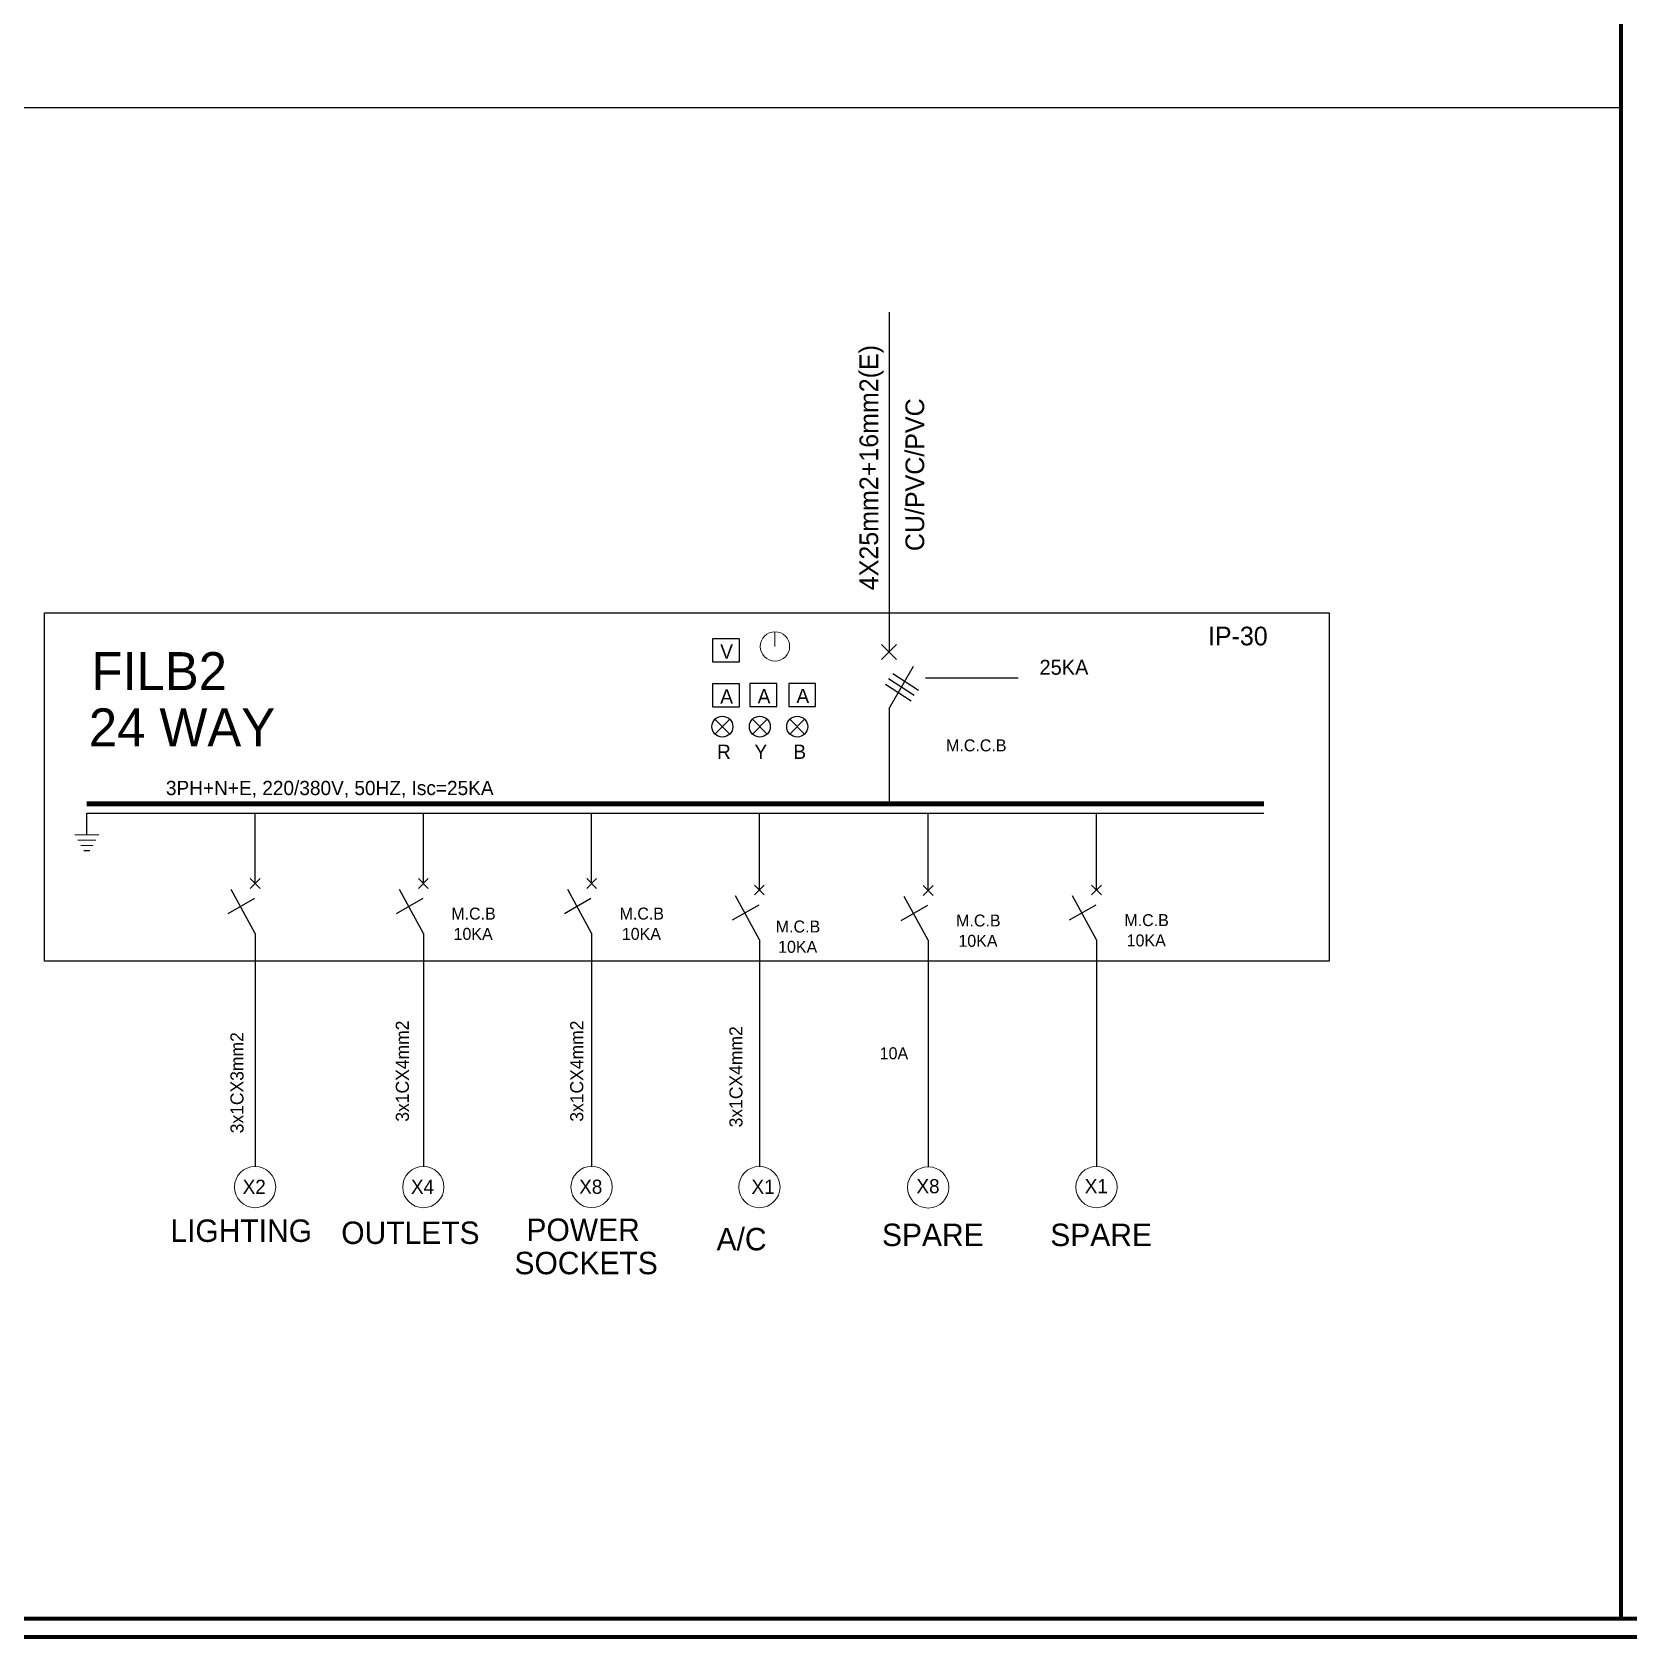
# Model space of a CAD drawing. Header units: millimetres. Extents: x -294 to -67, y -339 to 1001.
# Drawn here: x -249.14 to -214.33, y 133.65 to 168.65 of the extents above; entities that cross this region are included whole.
import ezdxf

# ---------------------------------------------------------------- set-up
doc = ezdxf.new("R2010")
doc.units = ezdxf.units.MM
doc.header["$LTSCALE"] = 500
doc.header["$MEASUREMENT"] = 0
for name, pattern in [('CENTER', [2, 1.25, -0.25, 0.25, -0.25]), ('CONTINUA', [0]), ('DASHED', [19.05, 12.7, -6.35])]:
    doc.linetypes.add(name, pattern=pattern)
for name, color, linetype in [('DETAIL', 4, 'Continuous'), ('E-BUSBAR', 2, 'Continuous'), ('E-L', 11, 'Continuous'), ('E-PANEL', 1, 'CENTER'), ('E-SLD', 4, 'Continuous'), ('E-T25', 3, 'Continuous'), ('E-TEXT', 3, 'Continuous'), ('E-WIRE', 4, 'CONTINUA'), ('WIRRING', 3, 'Continuous')]:
    doc.layers.add(name, color=color, linetype=linetype)
for name, color, linetype, lineweight in [('E-LTABLE', 3, 'Continuous', 0), ('PANEL SLD', 1, 'Continuous', 0), ('UG-BORDER', 20, 'Continuous', 80)]:
    doc.layers.add(name, color=color, linetype=linetype, lineweight=lineweight)
doc.styles.add('STENCIL', font='stencil.shx')

msp = doc.modelspace()

# ---------------------------------------------------------------- linework, layer by layer
at = {"color": 4, "ltscale": 0.5, "elevation": -0.004}
for points in [[(-233.717, 155.416), (-234.306, 155.416), (-234.306, 154.915), (-233.717, 154.915)], [(-233.717, 154.438), (-234.306, 154.438), (-234.306, 153.937), (-233.717, 153.937)], [(-232.901, 154.443), (-233.49, 154.443), (-233.49, 153.941), (-232.901, 153.941)], [(-232.056, 154.447), (-232.644, 154.447), (-232.644, 153.946), (-232.056, 153.946)]]:
    msp.add_lwpolyline(points, close=True, dxfattribs=at)
at = {"layer": 'DETAIL'}
for p, q in [((-244.279, 148.996, 0), (-244.279, 143.914, 0)), ((-240.61, 148.996, 0.024), (-240.61, 143.914, 0.024)), ((-236.941, 148.997, 0), (-236.941, 143.915, 0)), ((-233.283, 148.854, 0), (-233.283, 143.914, 0)), ((-229.603, 148.846, 0), (-229.603, 143.914, 0)), ((-225.934, 148.854, 0), (-225.934, 143.914, 0))]:
    msp.add_line(p, q, dxfattribs=at)
at = {"layer": 'E-BUSBAR'}
msp.add_line((-247.948, 151.143, 0), (-247.948, 151.62, 0), dxfattribs=at)
at = {"layer": 'E-BUSBAR', "linetype": 'DASHED'}
msp.add_line((-247.948, 151.62, 0), (-222.283, 151.62, 0), dxfattribs=at)
at = {"layer": 'E-BUSBAR', "const_width": 0.0229, "elevation": 0}
msp.add_lwpolyline([(-247.683, 151.143), (-248.212, 151.143)], dxfattribs=at)
at = {"layer": 'E-BUSBAR', "linetype": 'DASHED', "const_width": 0.0229, "elevation": 0}
for points in [[(-247.749, 151.029), (-248.146, 151.029)], [(-247.815, 150.914), (-248.08, 150.914)], [(-247.881, 150.799), (-248.014, 150.799)]]:
    msp.add_lwpolyline(points, dxfattribs=at)
at = {"layer": 'E-L', "color": 1}
for p, q in [((-234.252, 153.343, -0.004), (-233.929, 153.665, -0.004)), ((-233.929, 153.343, -0.004), (-234.252, 153.665, -0.004))]:
    msp.add_line(p, q, dxfattribs=at)
at = {"layer": 'E-L', "color": 2}
for p, q in [((-233.435, 153.343, -0.004), (-233.113, 153.665, -0.004)), ((-233.113, 153.343, -0.004), (-233.435, 153.665, -0.004))]:
    msp.add_line(p, q, dxfattribs=at)
at = {"layer": 'E-L', "color": 5}
for p, q in [((-232.619, 153.343, -0.004), (-232.296, 153.665, -0.004)), ((-232.296, 153.343, -0.004), (-232.619, 153.665, -0.004))]:
    msp.add_line(p, q, dxfattribs=at)
at = {"layer": 'E-L', "color": 1}
msp.add_circle((-234.09, 153.504, -0.004), 0.228, dxfattribs=at)
at = {"layer": 'E-L', "color": 2}
msp.add_circle((-233.274, 153.504, -0.004), 0.228, dxfattribs=at)
at = {"layer": 'E-L', "color": 5}
msp.add_circle((-232.458, 153.504, -0.004), 0.228, dxfattribs=at)
at = {"layer": 'E-LTABLE'}
msp.add_line((-232.943, 155.573, -0.004), (-232.943, 155.253, -0.004), dxfattribs=at)
msp.add_circle((-232.943, 155.253, -0.004), 0.32, dxfattribs=at)
at = {"layer": 'E-PANEL', "color": 1, "linetype": 'CENTER', "ltscale": 4}
msp.add_lwpolyline([(-248.872, 155.984), (-220.858, 155.984), (-220.858, 148.392), (-248.872, 148.392)], close=True, dxfattribs=at)
at = {"layer": 'E-SLD', "color": 2, "linetype": 'CONTINUA', "const_width": 0.104, "elevation": 0}
msp.add_lwpolyline([(-222.283, 151.821), (-247.948, 151.821)], dxfattribs=at)
at = {"layer": 'E-TEXT'}
msp.add_lwpolyline([(-229.658, 154.567), (-227.639, 154.567)], dxfattribs=at)
at = {"layer": 'E-WIRE', "color": 4}
for p, q in [((-229.977, 154.057, -0.004), (-230.537, 154.42, -0.004)), ((-229.908, 154.181, -0.004), (-230.469, 154.543, -0.004)), ((-229.812, 154.295, -0.004), (-230.373, 154.657, -0.004)), ((-230.455, 153.899, -0.004), (-230.455, 151.821, -0.004)), ((-244.386, 149.976, 0), (-244.171, 150.191, 0)), ((-244.171, 149.976, 0), (-244.386, 150.191, 0)), ((-240.717, 149.976, 0.024), (-240.502, 150.191, 0.024)), ((-240.502, 149.976, 0.024), (-240.717, 150.191, 0.024)), ((-237.048, 149.976, 0), (-236.833, 150.192, 0)), ((-236.833, 149.976, 0), (-237.048, 150.192, 0)), ((-244.279, 148.996, 0), (-244.802, 149.953, 0)), ((-240.61, 148.996, 0.024), (-241.133, 149.953, 0.024)), ((-236.941, 148.997, 0), (-237.463, 149.954, 0)), ((-233.283, 148.854, 0), (-233.806, 149.811, 0)), ((-233.391, 149.834, 0), (-233.176, 150.049, 0)), ((-233.176, 149.834, 0), (-233.391, 150.049, 0)), ((-229.603, 148.846, 0), (-230.125, 149.803, 0)), ((-229.71, 149.825, 0), (-229.495, 150.04, 0)), ((-229.495, 149.825, 0), (-229.71, 150.04, 0)), ((-225.934, 148.854, 0), (-226.456, 149.811, 0)), ((-226.041, 149.834, 0), (-225.826, 150.049, 0)), ((-225.826, 149.834, 0), (-226.041, 150.049, 0)), ((-244.293, 149.753, 0), (-244.873, 149.423, 0)), ((-240.624, 149.753, 0.024), (-241.204, 149.423, 0.024)), ((-236.955, 149.753, 0), (-237.535, 149.423, 0)), ((-233.298, 149.611, 0), (-233.878, 149.281, 0)), ((-229.617, 149.602, 0), (-230.197, 149.272, 0)), ((-225.948, 149.611, 0), (-226.528, 149.281, 0))]:
    msp.add_line(p, q, dxfattribs=at)
at = {"layer": 'E-WIRE', "color": 4, "elevation": -0.004}
msp.add_lwpolyline([(-230.455, 162.543), (-230.455, 155.132)], dxfattribs=at)
at = {"layer": 'PANEL SLD'}
for centre in [(-244.279, 143.464, 0), (-240.61, 143.464, 0.024), (-236.941, 143.465, 0), (-233.283, 143.464, 0), (-229.603, 143.456, 0), (-225.934, 143.464, 0)]:
    msp.add_circle(centre, 0.45, dxfattribs=at)
at = {"layer": 'UG-BORDER'}
for p, q in [((-214.497, 134.059), (-214.497, 199.95)), ((-293.51, 134.059), (-198.319, 134.059)), ((-293.914, 133.655), (-197.914, 133.655))]:
    msp.add_line(p, q, dxfattribs=at)
at = {"layer": 'WIRRING', "color": 6, "linetype": 'CONTINUA'}
msp.add_line((-293.51, 167.005), (-214.497, 167.005), dxfattribs=at)
at = {"layer": 'WIRRING', "color": 4}
for p, q in [((-230.292, 154.969, -0.004), (-230.619, 155.296, -0.004)), ((-230.619, 154.969, -0.004), (-230.292, 155.296, -0.004)), ((-230.455, 153.899, -0.004), (-229.921, 154.824, -0.004)), ((-244.279, 150.083, 0), (-244.279, 151.62, 0)), ((-240.61, 150.083, 0.024), (-240.61, 151.62, 0.024)), ((-236.941, 150.084, 0), (-236.941, 151.62, 0)), ((-233.283, 149.941, 0), (-233.283, 151.62, 0)), ((-229.603, 149.933, 0), (-229.603, 151.62, 0)), ((-225.934, 149.941, 0), (-225.934, 151.62, 0))]:
    msp.add_line(p, q, dxfattribs=at)

# ---------------------------------------------------------------- texts
at = {"layer": 'E-T25', "style": 'STENCIL'}
for s, height, p in [('IP-30', 0.4076, (-223.503, 155.276)), ('25KA', 0.3261, (-227.176, 154.635, -0.004)), ('M.C.C.B', 0.2609, (-229.213, 152.965, 0)), ('M.C.B', 0.2609, (-240.001, 149.296, 0.024)), ('M.C.B', 0.2609, (-236.332, 149.297, 0)), ('10KA', 0.2609, (-239.951, 148.854, 0.018)), ('10KA', 0.2609, (-236.282, 148.854, -0.006)), ('M.C.B', 0.2609, (-232.926, 149.015)), ('M.C.B', 0.2609, (-228.994, 149.146, 0)), ('M.C.B', 0.2609, (-225.325, 149.154, 0)), ('10KA', 0.2609, (-232.875, 148.572, -0.006)), ('10KA', 0.2609, (-228.944, 148.703, -0.006)), ('10KA', 0.2609, (-225.275, 148.712, -0.006)), ('10A', 0.2609, (-230.66, 146.251, 7550.246))]:
    msp.add_text(s, height=height, dxfattribs=at).set_placement(p)
at = {"layer": 'E-TEXT', "style": 'STENCIL'}
for s, height, p in [('4X25mm2+16mm2(E) ', 0.40762, (-230.693, 156.479)), ('CU/PVC/PVC', 0.4076, (-229.69, 157.331, 0.031)), ('3x1CX4mm2', 0.2853, (-240.925, 144.889, 0.024)), ('3x1CX4mm2', 0.2853, (-237.123, 144.889, 0.024)), ('3x1CX3mm2', 0.2853, (-244.531, 144.636)), ('3x1CX4mm2', 0.2853, (-233.652, 144.766, 0.024))]:
    msp.add_text(s, height=height, rotation=90, dxfattribs=at).set_placement(p)
at = {"layer": 'E-TEXT', "color": 6, "style": 'STENCIL'}
for s, height, p in [('FILB2', 0.8282, (-247.846, 154.3, 0)), ('24 WAY', 0.8282, (-247.903, 153.074, 0.005)), ('X2', 0.308, (-244.549, 143.316, 0)), ('X4', 0.308, (-240.88, 143.316, 0.024)), ('X8', 0.308, (-237.211, 143.317, 0)), ('X1', 0.308, (-233.455, 143.316, 0)), ('X8', 0.308, (-229.858, 143.329, 0)), ('X1', 0.308, (-226.189, 143.329, 0))]:
    msp.add_text(s, height=height, dxfattribs=at).set_placement(p)
at = {"layer": 'E-TEXT', "color": 4, "style": 'STENCIL'}
for s, p in [('V', (-234.136, 154.986, -0.004)), ('A', (-232.475, 154.017, -0.004)), ('A', (-234.136, 154.008, -0.004)), ('A', (-233.32, 154.012, -0.004))]:
    msp.add_text(s, height=0.311, dxfattribs=at).set_placement(p)
at = {"layer": 'E-TEXT', "style": 'STENCIL'}
for s, height, p in [('R', 0.311, (-234.207, 152.801, -0.004)), ('Y', 0.311, (-233.391, 152.801, -0.004)), ('B', 0.311, (-232.542, 152.801, -0.004)), (' 3PH+N+E, 220/380V, 50HZ, Isc=25KA', 0.31055, (-246.338, 152.011, 0))]:
    msp.add_text(s, height=height, dxfattribs=at).set_placement(p)
at = {"layer": 'E-TEXT', "color": 7, "style": 'STENCIL'}
for s, p in [('POWER', (-238.362, 142.288, 0)), ('LIGHTING', (-246.125, 142.268, 0)), ('OUTLETS', (-242.4, 142.223, 0.024)), ('A/C', (-234.217, 142.084, 0)), ('SPARE', (-230.61, 142.177, 0)), ('SPARE', (-226.941, 142.177, 0)), ('SOCKETS', (-238.623, 141.563, 0))]:
    msp.add_text(s, height=0.4891, dxfattribs=at).set_placement(p)

doc.saveas('drawing.dxf')
